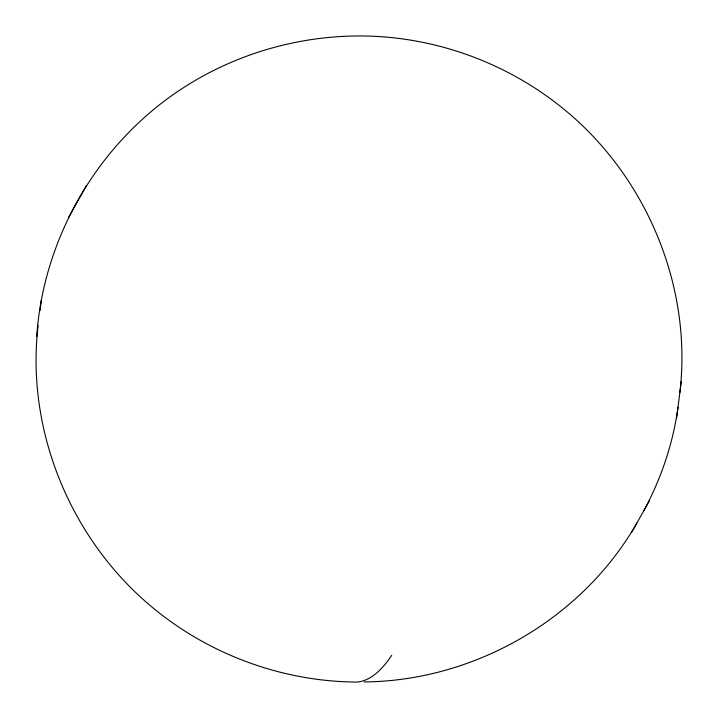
<?xml version="1.0" encoding="UTF-8"?>
<svg xmlns="http://www.w3.org/2000/svg" width="718" height="718" viewBox="0 0 718 718"><rect width="100%" height="100%" fill="white"/><g stroke="black" fill="none" stroke-linecap="round" stroke-linejoin="round"><path stroke-width="1.08" d="M38.108 325.577C25.462 432.496 72.365 543.311 156.183 610.488C211.487 655.049 281.644 680.673 352.655 682.001A323.136 91.132 -89.2 0 0 391.714 655.31M679.892 392.423C692.538 285.504 645.635 174.689 561.817 107.512C506.513 62.951 436.356 37.327 365.345 35.999C300.662 34.904 235.971 53.303 181.825 88.772C98.51 143.053 43.367 237.254 36.735 336.464M40.02 310.67L41.366 299.998M643.822 510.731C661.143 478.718 673.08 443.419 677.98 407.33M676.634 418.002L681.265 381.536M86.304 185.666L68.775 217.007M364.214 681.947C474.436 680.933 582.083 619.033 636.812 523.126M631.696 532.334L649.225 500.993"/></g></svg>
